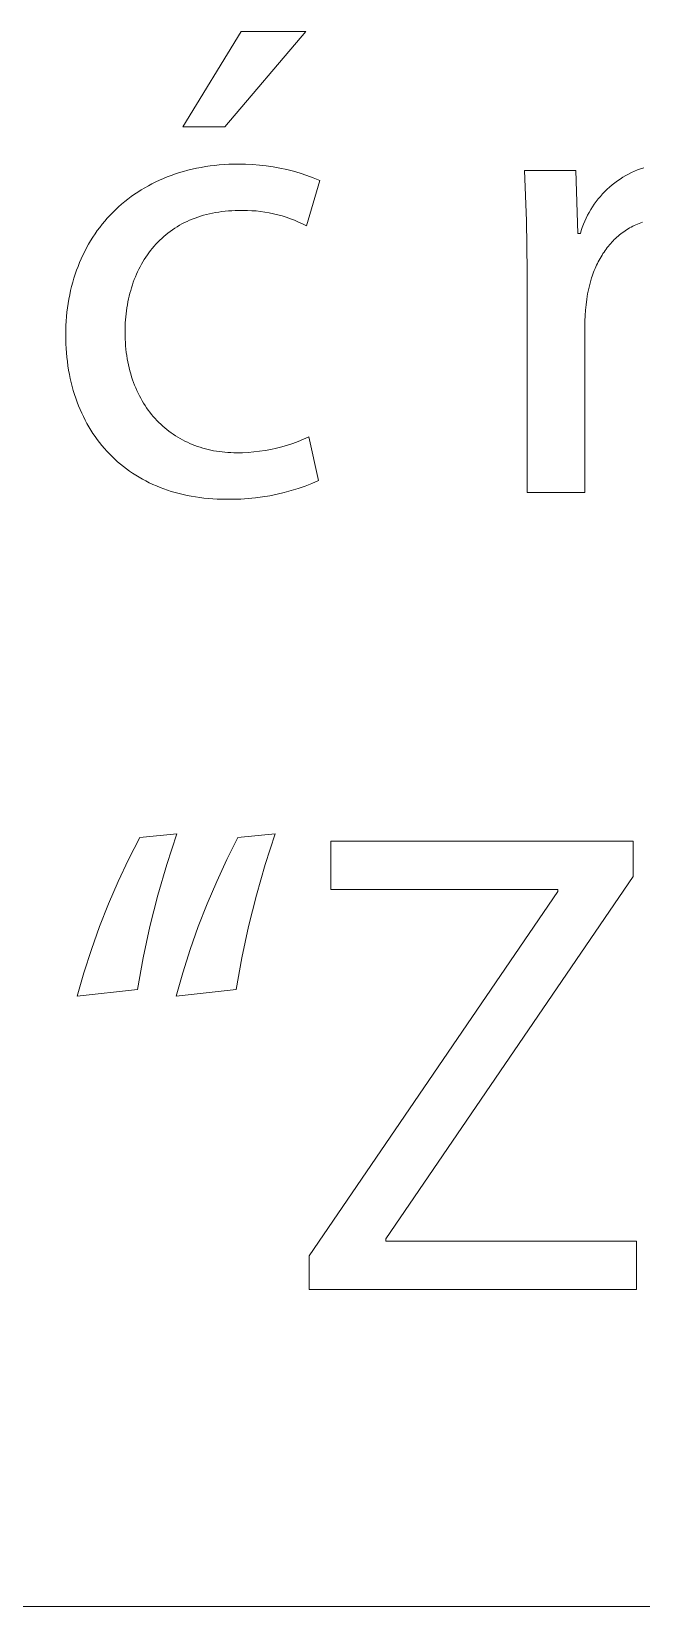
# Model space of a CAD drawing. Header units: millimetres. Extents: x 0 to 3480, y 0 to 2432.
# Drawn here: x 2637.2 to 2669.2, y 0 to 82.5 of the extents above; entities that cross this region are included whole.
import ezdxf

# ---------------------------------------------------------------- set-up
doc = ezdxf.new("R2010")
doc.units = ezdxf.units.MM
doc.header["$MEASUREMENT"] = 0
doc.layers.add('Domyślny', color=7, linetype='Continuous', true_color=0x000000)

msp = doc.modelspace()

# ---------------------------------------------------------------- linework, layer by layer
at = {"layer": 'Domyślny', "color": 18, "lineweight": 15, "true_color": 0x000000}
for p, q in [((2645.154, 77.468), (2648.214, 82.452)), ((2651.598, 82.452), (2647.356, 77.468)), ((2648.214, 82.452), (2651.598, 82.452)), ((2647.356, 77.468), (2645.154, 77.468)), ((2644.764, 74.995), (2644.98, 75.064)), ((2644.98, 75.064), (2645.199, 75.129)), ((2645.199, 75.129), (2645.422, 75.189)), ((2645.422, 75.189), (2645.648, 75.243)), ((2645.648, 75.243), (2645.876, 75.293)), ((2645.876, 75.293), (2646.109, 75.338)), ((2646.109, 75.338), (2646.344, 75.378)), ((2646.344, 75.378), (2646.582, 75.413)), ((2646.582, 75.413), (2646.823, 75.442)), ((2646.823, 75.442), (2647.068, 75.466)), ((2647.068, 75.466), (2647.315, 75.485)), ((2647.315, 75.485), (2647.565, 75.499)), ((2647.565, 75.499), (2647.819, 75.507)), ((2647.819, 75.507), (2648.075, 75.51)), ((2648.075, 75.51), (2648.439, 75.507)), ((2648.439, 75.507), (2648.803, 75.492)), ((2648.803, 75.492), (2649.166, 75.463)), ((2649.166, 75.463), (2649.528, 75.423)), ((2649.528, 75.423), (2649.888, 75.37)), ((2649.888, 75.37), (2650.246, 75.304)), ((2650.246, 75.304), (2650.602, 75.226)), ((2650.602, 75.226), (2650.955, 75.135)), ((2650.955, 75.135), (2651.304, 75.032)), ((2651.304, 75.032), (2651.65, 74.917)), ((2663.161, 72.544), (2663.048, 75.174)), ((2663.048, 75.174), (2665.737, 75.174)), ((2665.737, 75.174), (2665.842, 71.871)), ((2668.508, 74.987), (2668.662, 75.064)), ((2668.662, 75.064), (2668.819, 75.135)), ((2668.819, 75.135), (2668.977, 75.202)), ((2668.977, 75.202), (2669.138, 75.263)), ((2669.138, 75.263), (2669.301, 75.318)), ((2642.977, 74.163), (2643.162, 74.273)), ((2643.162, 74.273), (2643.35, 74.379)), ((2643.35, 74.379), (2643.541, 74.481)), ((2643.541, 74.481), (2643.736, 74.578)), ((2643.736, 74.578), (2643.935, 74.67)), ((2643.935, 74.67), (2644.137, 74.758)), ((2644.137, 74.758), (2644.343, 74.842)), ((2644.343, 74.842), (2644.552, 74.921)), ((2644.552, 74.921), (2644.764, 74.995)), ((2652.328, 74.652), (2651.633, 72.276)), ((2651.65, 74.917), (2651.991, 74.791)), ((2651.991, 74.791), (2652.328, 74.652)), ((2667.39, 74.194), (2667.517, 74.309)), ((2667.517, 74.309), (2667.649, 74.42)), ((2667.649, 74.42), (2667.784, 74.527)), ((2667.784, 74.527), (2667.922, 74.628)), ((2667.922, 74.628), (2668.064, 74.725)), ((2668.064, 74.725), (2668.209, 74.818)), ((2668.209, 74.818), (2668.357, 74.905)), ((2668.357, 74.905), (2668.508, 74.987)), ((2641.792, 73.274), (2641.95, 73.413)), ((2641.95, 73.413), (2642.112, 73.549)), ((2642.112, 73.549), (2642.277, 73.68)), ((2642.277, 73.68), (2642.447, 73.807)), ((2642.447, 73.807), (2642.62, 73.93)), ((2642.62, 73.93), (2642.797, 74.048)), ((2642.797, 74.048), (2642.977, 74.163)), ((2666.618, 73.274), (2666.714, 73.416)), ((2666.714, 73.416), (2666.816, 73.555)), ((2666.816, 73.555), (2666.922, 73.691)), ((2666.922, 73.691), (2667.032, 73.822)), ((2667.032, 73.822), (2667.147, 73.95)), ((2667.147, 73.95), (2667.267, 74.074)), ((2667.267, 74.074), (2667.39, 74.194)), ((2641.064, 72.522), (2641.201, 72.68)), ((2641.201, 72.68), (2641.343, 72.834)), ((2641.343, 72.834), (2641.489, 72.985)), ((2641.489, 72.985), (2641.639, 73.131)), ((2641.639, 73.131), (2641.792, 73.274)), ((2645.513, 72.574), (2645.375, 72.512)), ((2645.653, 72.633), (2645.513, 72.574)), ((2645.795, 72.688), (2645.653, 72.633)), ((2645.941, 72.74), (2645.795, 72.688)), ((2646.089, 72.789), (2645.941, 72.74)), ((2646.239, 72.833), (2646.089, 72.789)), ((2646.393, 72.875), (2646.239, 72.833)), ((2646.549, 72.912), (2646.393, 72.875)), ((2646.708, 72.946), (2646.549, 72.912)), ((2646.869, 72.976), (2646.708, 72.946)), ((2647.034, 73.002), (2646.869, 72.976)), ((2647.2, 73.024), (2647.034, 73.002)), ((2647.37, 73.043), (2647.2, 73.024)), ((2647.542, 73.057), (2647.37, 73.043)), ((2647.717, 73.068), (2647.542, 73.057)), ((2647.895, 73.074), (2647.717, 73.068)), ((2648.075, 73.076), (2647.895, 73.074)), ((2648.305, 73.082), (2648.075, 73.076)), ((2648.536, 73.08), (2648.305, 73.082)), ((2648.766, 73.071), (2648.536, 73.08)), ((2648.996, 73.055), (2648.766, 73.071)), ((2649.225, 73.03), (2648.996, 73.055)), ((2649.454, 72.998), (2649.225, 73.03)), ((2649.681, 72.959), (2649.454, 72.998)), ((2649.907, 72.912), (2649.681, 72.959)), ((2650.131, 72.858), (2649.907, 72.912)), ((2650.353, 72.796), (2650.131, 72.858)), ((2650.573, 72.727), (2650.353, 72.796)), ((2650.791, 72.651), (2650.573, 72.727)), ((2651.006, 72.568), (2650.791, 72.651)), ((2651.218, 72.478), (2651.006, 72.568)), ((2666.21, 72.518), (2666.282, 72.675)), ((2666.282, 72.675), (2666.358, 72.829)), ((2666.358, 72.829), (2666.439, 72.98)), ((2666.439, 72.98), (2666.526, 73.129)), ((2666.526, 73.129), (2666.618, 73.274)), ((2640.439, 71.678), (2640.555, 71.854)), ((2640.555, 71.854), (2640.676, 72.026)), ((2640.676, 72.026), (2640.801, 72.195)), ((2640.801, 72.195), (2640.93, 72.36)), ((2640.93, 72.36), (2641.064, 72.522)), ((2644.265, 71.808), (2644.156, 71.714)), ((2644.377, 71.898), (2644.265, 71.808)), ((2644.492, 71.985), (2644.377, 71.898)), ((2644.61, 72.07), (2644.492, 71.985)), ((2644.731, 72.151), (2644.61, 72.07)), ((2644.854, 72.23), (2644.731, 72.151)), ((2644.98, 72.305), (2644.854, 72.23)), ((2645.109, 72.377), (2644.98, 72.305)), ((2645.241, 72.446), (2645.109, 72.377)), ((2645.375, 72.512), (2645.241, 72.446)), ((2651.427, 72.38), (2651.218, 72.478)), ((2651.633, 72.276), (2651.427, 72.38)), ((2663.187, 69.912), (2663.161, 72.544)), ((2665.842, 71.871), (2665.981, 71.871)), ((2665.981, 71.871), (2666.03, 72.035)), ((2666.03, 72.035), (2666.085, 72.198)), ((2666.085, 72.198), (2666.145, 72.359)), ((2666.145, 72.359), (2666.21, 72.518)), ((2667.966, 71.745), (2667.897, 71.685)), ((2668.037, 71.805), (2667.966, 71.745)), ((2668.108, 71.862), (2668.037, 71.805)), ((2668.181, 71.917), (2668.108, 71.862)), ((2668.255, 71.971), (2668.181, 71.917)), ((2668.33, 72.023), (2668.255, 71.971)), ((2668.407, 72.073), (2668.33, 72.023)), ((2668.484, 72.121), (2668.407, 72.073)), ((2668.563, 72.167), (2668.484, 72.121)), ((2668.643, 72.212), (2668.563, 72.167)), ((2668.724, 72.254), (2668.643, 72.212)), ((2668.806, 72.294), (2668.724, 72.254)), ((2668.89, 72.333), (2668.806, 72.294)), ((2668.974, 72.369), (2668.89, 72.333)), ((2669.059, 72.403), (2668.974, 72.369)), ((2669.146, 72.435), (2669.059, 72.403)), ((2669.234, 72.466), (2669.146, 72.435)), ((2639.921, 70.75), (2640.016, 70.942)), ((2640.016, 70.942), (2640.115, 71.131)), ((2640.115, 71.131), (2640.219, 71.317)), ((2640.219, 71.317), (2640.326, 71.499)), ((2640.326, 71.499), (2640.439, 71.678)), ((2643.468, 70.986), (2643.381, 70.871)), ((2643.558, 71.098), (2643.468, 70.986)), ((2643.65, 71.207), (2643.558, 71.098)), ((2643.746, 71.314), (2643.65, 71.207)), ((2643.844, 71.418), (2643.746, 71.314)), ((2643.945, 71.52), (2643.844, 71.418)), ((2644.049, 71.618), (2643.945, 71.52)), ((2644.156, 71.714), (2644.049, 71.618)), ((2667.276, 70.984), (2667.221, 70.905)), ((2667.332, 71.061), (2667.276, 70.984)), ((2667.39, 71.137), (2667.332, 71.061)), ((2667.449, 71.211), (2667.39, 71.137)), ((2667.509, 71.283), (2667.449, 71.211)), ((2667.57, 71.354), (2667.509, 71.283)), ((2667.633, 71.424), (2667.57, 71.354)), ((2667.697, 71.492), (2667.633, 71.424)), ((2667.762, 71.558), (2667.697, 71.492)), ((2667.829, 71.622), (2667.762, 71.558)), ((2667.897, 71.685), (2667.829, 71.622)), ((2639.589, 69.952), (2639.665, 70.156)), ((2639.665, 70.156), (2639.746, 70.357)), ((2639.746, 70.357), (2639.831, 70.555)), ((2639.831, 70.555), (2639.921, 70.75)), ((2642.92, 70.136), (2642.853, 70.006)), ((2642.99, 70.264), (2642.92, 70.136)), ((2643.062, 70.39), (2642.99, 70.264)), ((2643.138, 70.514), (2643.062, 70.39)), ((2643.216, 70.635), (2643.138, 70.514)), ((2643.297, 70.755), (2643.216, 70.635)), ((2643.381, 70.871), (2643.297, 70.755)), ((2666.791, 70.13), (2666.751, 70.037)), ((2666.833, 70.221), (2666.791, 70.13)), ((2666.877, 70.312), (2666.833, 70.221)), ((2666.922, 70.401), (2666.877, 70.312)), ((2666.968, 70.488), (2666.922, 70.401)), ((2667.016, 70.574), (2666.968, 70.488)), ((2667.065, 70.659), (2667.016, 70.574)), ((2667.116, 70.742), (2667.065, 70.659)), ((2667.168, 70.824), (2667.116, 70.742)), ((2667.221, 70.905), (2667.168, 70.824)), ((2639.33, 69.107), (2639.388, 69.322)), ((2639.388, 69.322), (2639.45, 69.535)), ((2639.45, 69.535), (2639.517, 69.745)), ((2639.517, 69.745), (2639.589, 69.952)), ((2642.563, 69.326), (2642.514, 69.184)), ((2642.615, 69.466), (2642.563, 69.326)), ((2642.67, 69.604), (2642.615, 69.466)), ((2642.728, 69.74), (2642.67, 69.604)), ((2642.789, 69.874), (2642.728, 69.74)), ((2642.853, 70.006), (2642.789, 69.874)), ((2663.187, 58.311), (2663.187, 69.912)), ((2666.509, 69.351), (2666.454, 69.144)), ((2666.571, 69.553), (2666.509, 69.351)), ((2666.604, 69.652), (2666.571, 69.553)), ((2666.638, 69.75), (2666.604, 69.652)), ((2666.674, 69.847), (2666.638, 69.75)), ((2666.712, 69.943), (2666.674, 69.847)), ((2666.751, 70.037), (2666.712, 69.943)), ((2639.149, 68.22), (2639.187, 68.445)), ((2639.187, 68.445), (2639.23, 68.669)), ((2639.23, 68.669), (2639.278, 68.889)), ((2639.278, 68.889), (2639.33, 69.107)), ((2642.312, 68.45), (2642.28, 68.299)), ((2642.346, 68.6), (2642.312, 68.45)), ((2642.384, 68.748), (2642.346, 68.6)), ((2642.424, 68.895), (2642.384, 68.748)), ((2642.467, 69.04), (2642.424, 68.895)), ((2642.514, 69.184), (2642.467, 69.04)), ((2666.316, 68.435), (2666.278, 68.151)), ((2666.363, 68.718), (2666.316, 68.435)), ((2666.405, 68.933), (2666.363, 68.718)), ((2666.454, 69.144), (2666.405, 68.933)), ((2639.064, 67.528), (2639.088, 67.761)), ((2639.088, 67.761), (2639.116, 67.992)), ((2639.116, 67.992), (2639.149, 68.22)), ((2642.184, 67.679), (2642.167, 67.521)), ((2642.203, 67.836), (2642.184, 67.679)), ((2642.226, 67.991), (2642.203, 67.836)), ((2642.252, 68.146), (2642.226, 67.991)), ((2642.28, 68.299), (2642.252, 68.146)), ((2666.251, 67.865), (2666.232, 67.579)), ((2666.278, 68.151), (2666.251, 67.865)), ((2639.023, 66.574), (2639.026, 66.816)), ((2639.026, 66.816), (2639.034, 67.055)), ((2639.034, 67.055), (2639.046, 67.293)), ((2639.046, 67.293), (2639.064, 67.528)), ((2642.131, 66.877), (2642.129, 66.713)), ((2642.135, 67.039), (2642.131, 66.877)), ((2642.143, 67.201), (2642.135, 67.039)), ((2642.153, 67.361), (2642.143, 67.201)), ((2642.167, 67.521), (2642.153, 67.361)), ((2666.232, 67.579), (2666.224, 67.293)), ((2666.224, 67.293), (2666.224, 58.311)), ((2639.026, 66.334), (2639.023, 66.574)), ((2639.033, 66.096), (2639.026, 66.334)), ((2639.045, 65.86), (2639.033, 66.096)), ((2642.129, 66.713), (2642.131, 66.531)), ((2642.131, 66.531), (2642.136, 66.351)), ((2642.136, 66.351), (2642.146, 66.174)), ((2642.146, 66.174), (2642.158, 65.999)), ((2642.158, 65.999), (2642.174, 65.826)), ((2639.062, 65.627), (2639.045, 65.86)), ((2639.083, 65.397), (2639.062, 65.627)), ((2639.109, 65.17), (2639.083, 65.397)), ((2639.14, 64.945), (2639.109, 65.17)), ((2642.174, 65.826), (2642.194, 65.655)), ((2642.194, 65.655), (2642.217, 65.486)), ((2642.217, 65.486), (2642.243, 65.32)), ((2642.243, 65.32), (2642.273, 65.157)), ((2642.273, 65.157), (2642.306, 64.995)), ((2639.175, 64.723), (2639.14, 64.945)), ((2639.215, 64.504), (2639.175, 64.723)), ((2639.259, 64.288), (2639.215, 64.504)), ((2642.306, 64.995), (2642.343, 64.836)), ((2642.343, 64.836), (2642.382, 64.68)), ((2642.382, 64.68), (2642.425, 64.526)), ((2642.425, 64.526), (2642.471, 64.374)), ((2642.471, 64.374), (2642.52, 64.225)), ((2639.308, 64.075), (2639.259, 64.288)), ((2639.362, 63.864), (2639.308, 64.075)), ((2639.419, 63.657), (2639.362, 63.864)), ((2639.482, 63.452), (2639.419, 63.657)), ((2642.52, 64.225), (2642.573, 64.079)), ((2642.573, 64.079), (2642.628, 63.934)), ((2642.628, 63.934), (2642.686, 63.793)), ((2642.686, 63.793), (2642.748, 63.654)), ((2642.748, 63.654), (2642.812, 63.518)), ((2642.812, 63.518), (2642.879, 63.384)), ((2639.548, 63.251), (2639.482, 63.452)), ((2639.619, 63.053), (2639.548, 63.251)), ((2639.694, 62.858), (2639.619, 63.053)), ((2639.774, 62.666), (2639.694, 62.858)), ((2639.857, 62.477), (2639.774, 62.666)), ((2642.879, 63.384), (2642.949, 63.253)), ((2642.949, 63.253), (2643.022, 63.124)), ((2643.022, 63.124), (2643.098, 62.998)), ((2643.098, 62.998), (2643.176, 62.875)), ((2643.176, 62.875), (2643.258, 62.755)), ((2643.258, 62.755), (2643.341, 62.637)), ((2639.945, 62.292), (2639.857, 62.477)), ((2640.037, 62.109), (2639.945, 62.292)), ((2640.133, 61.931), (2640.037, 62.109)), ((2640.233, 61.755), (2640.133, 61.931)), ((2643.341, 62.637), (2643.428, 62.522)), ((2643.428, 62.522), (2643.517, 62.41)), ((2643.517, 62.41), (2643.609, 62.301)), ((2643.609, 62.301), (2643.703, 62.194)), ((2643.703, 62.194), (2643.8, 62.09)), ((2643.8, 62.09), (2643.899, 61.99)), ((2643.899, 61.99), (2644, 61.892)), ((2644, 61.892), (2644.104, 61.797)), ((2640.337, 61.583), (2640.233, 61.755)), ((2640.445, 61.414), (2640.337, 61.583)), ((2640.558, 61.249), (2640.445, 61.414)), ((2640.674, 61.088), (2640.558, 61.249)), ((2640.794, 60.93), (2640.674, 61.088)), ((2644.104, 61.797), (2644.21, 61.704)), ((2644.21, 61.704), (2644.319, 61.615)), ((2644.319, 61.615), (2644.43, 61.529)), ((2644.43, 61.529), (2644.543, 61.446)), ((2644.543, 61.446), (2644.658, 61.366)), ((2644.658, 61.366), (2644.776, 61.288)), ((2644.776, 61.288), (2644.895, 61.214)), ((2644.895, 61.214), (2645.017, 61.143)), ((2645.017, 61.143), (2645.14, 61.075)), ((2645.14, 61.075), (2645.266, 61.01)), ((2651.199, 60.995), (2651.476, 61.109)), ((2651.476, 61.109), (2651.749, 61.231)), ((2651.749, 61.231), (2652.27, 58.948)), ((2640.918, 60.775), (2640.794, 60.93)), ((2641.045, 60.625), (2640.918, 60.775)), ((2641.177, 60.478), (2641.045, 60.625)), ((2641.312, 60.335), (2641.177, 60.478)), ((2641.451, 60.195), (2641.312, 60.335)), ((2641.594, 60.059), (2641.451, 60.195)), ((2645.266, 61.01), (2645.394, 60.949)), ((2645.394, 60.949), (2645.523, 60.89)), ((2645.523, 60.89), (2645.654, 60.835)), ((2645.654, 60.835), (2645.788, 60.782)), ((2645.788, 60.782), (2645.923, 60.733)), ((2645.923, 60.733), (2646.06, 60.688)), ((2646.06, 60.688), (2646.198, 60.645)), ((2646.198, 60.645), (2646.338, 60.606)), ((2646.338, 60.606), (2646.48, 60.57)), ((2646.48, 60.57), (2646.624, 60.537)), ((2646.624, 60.537), (2646.769, 60.508)), ((2646.769, 60.508), (2646.915, 60.482)), ((2646.915, 60.482), (2647.064, 60.46)), ((2647.064, 60.46), (2647.213, 60.441)), ((2647.213, 60.441), (2647.364, 60.425)), ((2647.364, 60.425), (2647.517, 60.413)), ((2647.517, 60.413), (2647.67, 60.404)), ((2647.67, 60.404), (2647.826, 60.399)), ((2647.826, 60.399), (2647.982, 60.397)), ((2647.982, 60.397), (2648.281, 60.401)), ((2648.281, 60.401), (2648.58, 60.415)), ((2648.58, 60.415), (2648.878, 60.44)), ((2648.878, 60.44), (2649.175, 60.474)), ((2649.175, 60.474), (2649.471, 60.519)), ((2649.471, 60.519), (2649.765, 60.574)), ((2649.765, 60.574), (2650.057, 60.639)), ((2650.057, 60.639), (2650.347, 60.713)), ((2650.347, 60.713), (2650.634, 60.798)), ((2650.634, 60.798), (2650.918, 60.892)), ((2650.918, 60.892), (2651.199, 60.995)), ((2641.74, 59.928), (2641.594, 60.059)), ((2641.89, 59.8), (2641.74, 59.928)), ((2642.044, 59.676), (2641.89, 59.8)), ((2642.201, 59.556), (2642.044, 59.676)), ((2642.362, 59.44), (2642.201, 59.556)), ((2642.526, 59.328), (2642.362, 59.44)), ((2642.694, 59.22), (2642.526, 59.328)), ((2642.865, 59.116), (2642.694, 59.22)), ((2643.039, 59.017), (2642.865, 59.116)), ((2643.217, 58.921), (2643.039, 59.017)), ((2643.398, 58.83), (2643.217, 58.921)), ((2643.583, 58.744), (2643.398, 58.83)), ((2643.771, 58.661), (2643.583, 58.744)), ((2643.961, 58.583), (2643.771, 58.661)), ((2644.156, 58.51), (2643.961, 58.583)), ((2651.561, 58.657), (2651.199, 58.53)), ((2651.918, 58.796), (2651.561, 58.657)), ((2652.27, 58.948), (2651.918, 58.796)), ((2644.353, 58.44), (2644.156, 58.51)), ((2644.553, 58.376), (2644.353, 58.44)), ((2644.757, 58.316), (2644.553, 58.376)), ((2644.963, 58.26), (2644.757, 58.316)), ((2645.173, 58.209), (2644.963, 58.26)), ((2645.385, 58.163), (2645.173, 58.209)), ((2645.601, 58.121), (2645.385, 58.163)), ((2645.819, 58.085), (2645.601, 58.121)), ((2646.04, 58.053), (2645.819, 58.085)), ((2646.264, 58.025), (2646.04, 58.053)), ((2646.491, 58.003), (2646.264, 58.025)), ((2646.721, 57.986), (2646.491, 58.003)), ((2646.953, 57.973), (2646.721, 57.986)), ((2647.188, 57.966), (2646.953, 57.973)), ((2647.426, 57.963), (2647.188, 57.966)), ((2647.809, 57.961), (2647.426, 57.963)), ((2648.192, 57.972), (2647.809, 57.961)), ((2648.575, 57.996), (2648.192, 57.972)), ((2648.957, 58.034), (2648.575, 57.996)), ((2649.337, 58.084), (2648.957, 58.034)), ((2649.715, 58.147), (2649.337, 58.084)), ((2650.091, 58.224), (2649.715, 58.147)), ((2650.464, 58.313), (2650.091, 58.224)), ((2650.833, 58.415), (2650.464, 58.313)), ((2651.199, 58.53), (2650.833, 58.415)), ((2666.224, 58.311), (2663.187, 58.311)), ((2642.895, 40.249), (2644.842, 40.447)), ((2644.842, 40.447), (2644.317, 38.848)), ((2648.041, 40.249), (2650, 40.447)), ((2650, 40.447), (2649.477, 38.847)), ((2642.316, 39.111), (2642.895, 40.249)), ((2647.468, 39.111), (2648.041, 40.249)), ((2652.904, 37.527), (2652.904, 40.065)), ((2652.904, 40.065), (2668.747, 40.065)), ((2668.747, 40.065), (2668.747, 38.222)), ((2641.773, 37.955), (2642.316, 39.111)), ((2644.317, 38.848), (2643.848, 37.231)), ((2646.93, 37.955), (2647.468, 39.111)), ((2649.477, 38.847), (2649.01, 37.231)), ((2641.267, 36.783), (2641.773, 37.955)), ((2646.43, 36.782), (2646.93, 37.955)), ((2668.747, 38.222), (2655.79, 19.239)), ((2643.848, 37.231), (2643.435, 35.6)), ((2649.01, 37.231), (2648.599, 35.6)), ((2651.78, 18.358), (2664.807, 37.423)), ((2664.807, 37.527), (2652.904, 37.527)), ((2664.807, 37.423), (2664.807, 37.527)), ((2640.797, 35.595), (2641.267, 36.783)), ((2645.967, 35.594), (2646.43, 36.782)), ((2640.365, 34.393), (2640.797, 35.595)), ((2643.435, 35.6), (2643.079, 33.955)), ((2645.542, 34.392), (2645.967, 35.594)), ((2648.599, 35.6), (2648.245, 33.955)), ((2639.971, 33.178), (2640.365, 34.393)), ((2643.079, 33.955), (2642.779, 32.299)), ((2645.156, 33.178), (2645.542, 34.392)), ((2648.245, 33.955), (2647.948, 32.299)), ((2639.615, 31.951), (2639.971, 33.178)), ((2644.808, 31.951), (2645.156, 33.178)), ((2642.779, 32.299), (2639.615, 31.951)), ((2647.948, 32.299), (2644.808, 31.951)), ((2655.79, 19.239), (2655.79, 19.123)), ((2655.79, 19.123), (2668.921, 19.123)), ((2668.921, 19.123), (2668.921, 16.596)), ((2651.78, 16.596), (2651.78, 18.358)), ((2668.921, 16.596), (2651.78, 16.596)), ((3477.085, 0), (0, 0)), ((3477.085, 0), (2165.12, 0))]:
    msp.add_line(p, q, dxfattribs=at)

doc.saveas('drawing.dxf')
